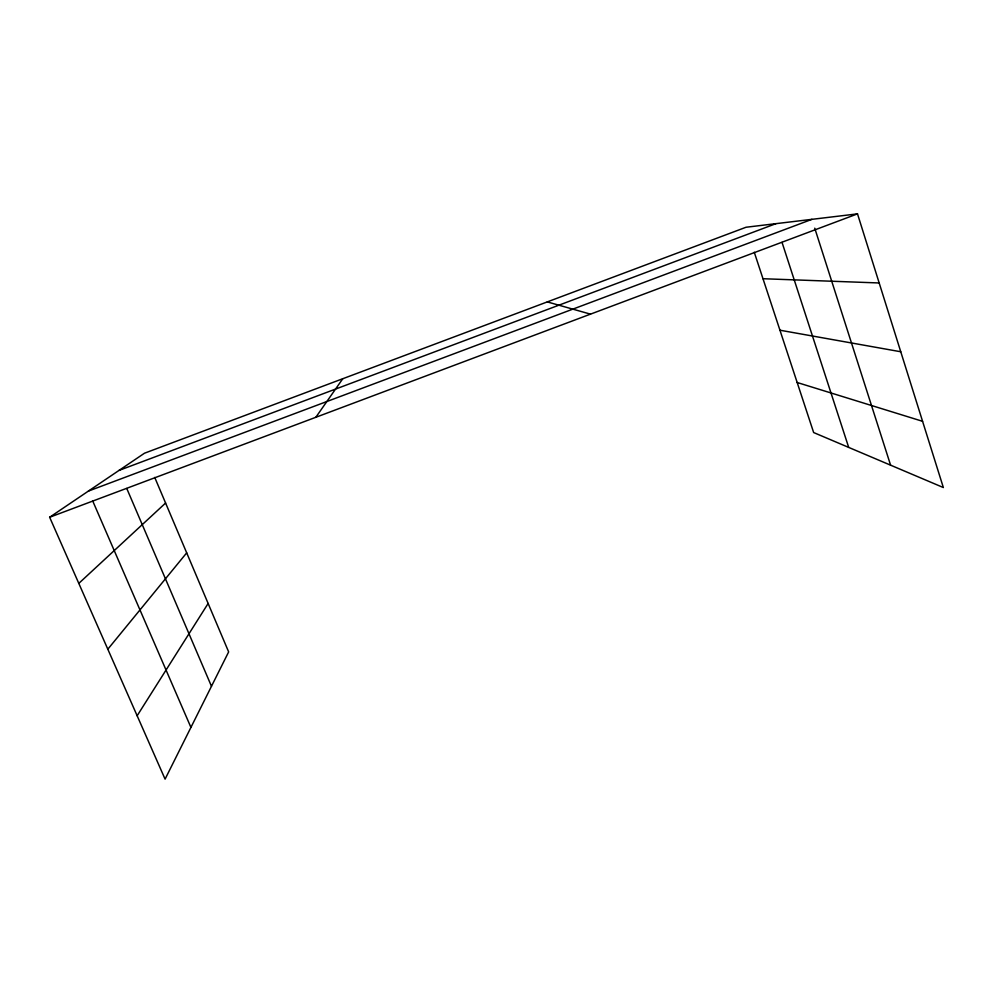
<?xml version="1.0" encoding="UTF-8"?>
<svg xmlns="http://www.w3.org/2000/svg" width="993" height="993" viewBox="0 0 993 993"><rect width="100%" height="100%" fill="white"/><g stroke="black" fill="none" stroke-linecap="round" stroke-linejoin="round"><path stroke-width="1.49" d="M137.146 715.754L208.133 603.471M315.824 417.296L342.771 378.73M107.815 649.211L186.696 552.853M78.795 583.387L165.595 503.029M154.734 477.41L228.651 651.904L165.086 779.133L49.65 517.254L144.482 453.218L746.041 227.248L857.505 213.867L943.35 487.538L813.652 432.551L754.27 252.247M119.036 470.409L775.943 223.661M88.427 491.076L811.914 219.341M49.65 517.254L857.505 213.867M762.984 278.723L879.177 282.968M779.939 330.21L900.763 351.758M547.292 301.909L590.5 314.148M797.168 382.504L922.571 421.305M92.721 500.993L190.929 727.41M126.769 488.482L211.472 686.287M782.037 242.391L848.692 447.396M814.744 228.179L890.597 465.171"/></g></svg>
